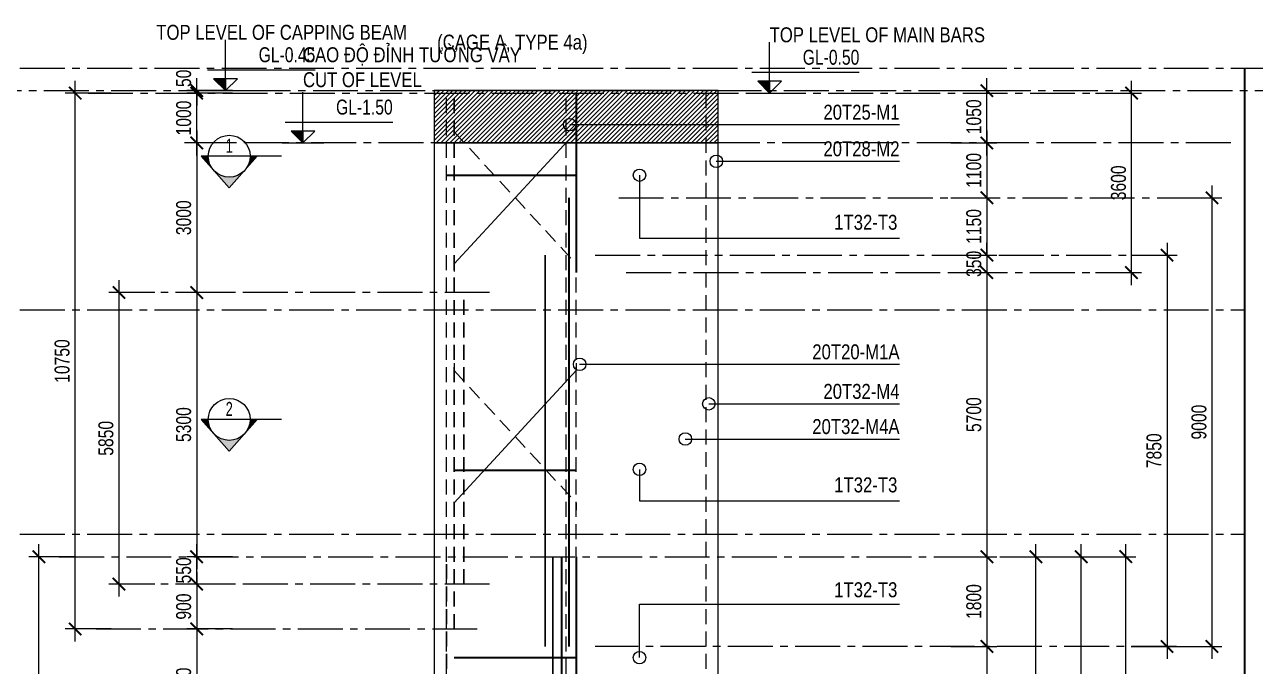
# Model space of a CAD drawing. Header units: millimetres. Extents: x 2746337 to 7547699, y -363432 to 15720.
# Drawn here: x 3775289 to 3799985, y -11910 to 964 of the extents above; entities that cross this region are included whole.
import ezdxf
from ezdxf.enums import TextEntityAlignment as Align

# ---------------------------------------------------------------- set-up
doc = ezdxf.new("R2010")
doc.units = ezdxf.units.MM
doc.header["$LTSCALE"] = 1200
doc.header["$PDMODE"] = 3
for name, pattern in [('CENTER2', [1.125, 0.75, -0.125, 0.125, -0.125]), ('CONTINOUS', [0]), ('HIDDEN', [0.375, 0.25, -0.125])]:
    doc.linetypes.add(name, pattern=pattern)
for name, color, linetype, lineweight in [('1', 9, 'Continuous', 13), ('BOUND', 3, 'Continuous', 20), ('C1CO', 4, 'Continuous', 35), ('ENOTE', 2, 'Continuous', 15), ('Grid line', 160, 'CENTER2', 5), ('HIDE', 8, 'HIDDEN', 13), ('K-THUOC', 1, 'Continuous', 18), ('LEADER', 8, 'Continuous', 9), ('T1CO', 4, 'Continuous', 20), ('T1HI', 4, 'HIDDEN', 13), ('TCCO', 4, 'Continuous', 35), ('TCHI', 4, 'HIDDEN', 30), ('TEXTMA', 2, 'Continuous', 13), ('TEXTVN', 2, 'Continuous', 20)]:
    doc.layers.add(name, color=color, linetype=linetype, lineweight=lineweight)
for name, color, linetype in [('CDC.02.DIM', 1, 'Continuous'), ('CDC.06.TEXT', 2, 'Continuous'), ('CDC.10.HATCH', 251, 'Continuous')]:
    doc.layers.add(name, color=color, linetype=linetype)
doc.styles.add('DB_Arial', font='arial.ttf', dxfattribs={"width": 0.8})
doc.styles.add('SMTEXT', font='arial.ttf', dxfattribs={"width": 0.75})
doc.styles.add('TEXTVN', font='VHELVCN.TTF', dxfattribs={"width": 0.8})
doc.dimstyles.new('BSV1-100', dxfattribs={"dimtxt": 300, "dimasz": 250, "dimexe": 200, "dimexo": 0, "dimgap": 108, "dimtad": 1, "dimdec": 0, "dimdsep": 46, "dimtxsty": 'SMTEXT', "dimblk": 'ARCHTICK', "dimcen": 100, "dimdle": 250, "dimclrd": 256, "dimclre": 256, "dimclrt": 1, "dimadec": 0, "dimazin": 0, "dimtfac": 1, "dimtdec": 0, "dimtix": 1, "dimtmove": 2, "dimatfit": 3, "dimfxl": 720, "dimfxlon": 1, "dimtolj": 1, "dimtzin": 0, "dimarcsym": 0})
doc.dimstyles.new('BSV25', dxfattribs={"dimtxt": 300, "dimasz": 250, "dimexe": 200, "dimexo": 0, "dimgap": 108, "dimtad": 1, "dimdec": 0, "dimlfac": 0.25, "dimdsep": 46, "dimtxsty": 'SMTEXT', "dimblk": 'ARCHTICK', "dimcen": 100, "dimdle": 250, "dimclrd": 256, "dimclre": 256, "dimclrt": 2, "dimadec": 0, "dimazin": 0, "dimtfac": 1, "dimtdec": 0, "dimtix": 1, "dimtmove": 2, "dimatfit": 3, "dimfxl": 800, "dimfxlon": 1, "dimtolj": 1, "dimtzin": 0, "dimarcsym": 0})

# ---------------------------------------------------------------- blocks, each defined once
blk = doc.blocks.new('_ArchTick')
at = {"color": 0, "linetype": 'ByBlock', "const_width": 0.15}
blk.add_lwpolyline([(-0.5, -0.5), (0.5, 0.5)], dxfattribs=at)
blk = doc.blocks.new('*D2660')
at = {"layer": 'Defpoints', "color": 0, "transparency": 16777216}
for p in [(3769489, 90), (3768926, -4760), (3804039, -4760)]:
    blk.add_point(p, dxfattribs=at)
at = {"layer": 'K-THUOC', "lineweight": -2, "transparency": 16777216}
for p, q in [((3768926, 340), (3768926, -5010)), ((3769489, 90), (3768726, 90)), ((3769646, -4760), (3768726, -4760))]:
    blk.add_line(p, q, dxfattribs=at)
at = {"layer": 'K-THUOC', "lineweight": -2, "transparency": 16777216, "xscale": 250, "yscale": 250, "zscale": 250}
for p, rotation in [((3768926, 90), 90), ((3768926, -4760), 270)]:
    blk.add_blockref('_ArchTick', p, dxfattribs=dict(at, rotation=rotation))
at = {"layer": 'K-THUOC', "color": 1, "transparency": 16777216, "insert": (3768665, -2335), "char_height": 300, "attachment_point": 5, "rotation": 90, "style": 'SMTEXT'}
blk.add_mtext('\\A1;4850', dxfattribs=at)
blk = doc.blocks.new('*D2661')
at = {"layer": 'Defpoints', "color": 0, "transparency": 16777216}
for p in [(3804039, -4760), (3768926, -9260), (3804039, -9260)]:
    blk.add_point(p, dxfattribs=at)
at = {"layer": 'K-THUOC', "lineweight": -2, "transparency": 16777216}
for p, q in [((3768926, -4510), (3768926, -9510)), ((3769646, -4760), (3768726, -4760)), ((3769646, -9260), (3768726, -9260))]:
    blk.add_line(p, q, dxfattribs=at)
at = {"layer": 'K-THUOC', "lineweight": -2, "transparency": 16777216, "xscale": 250, "yscale": 250, "zscale": 250}
for p, rotation in [((3768926, -4760), 90), ((3768926, -9260), 270)]:
    blk.add_blockref('_ArchTick', p, dxfattribs=dict(at, rotation=rotation))
at = {"layer": 'K-THUOC', "color": 1, "transparency": 16777216, "insert": (3768665, -7010), "char_height": 300, "attachment_point": 5, "rotation": 90, "style": 'SMTEXT'}
blk.add_mtext('\\A1;4500', dxfattribs=at)
blk = doc.blocks.new('*D2662')
at = {"layer": 'Defpoints', "color": 0, "transparency": 16777216}
for p in [(3804039, -9260), (3768926, -13060), (3804039, -13060)]:
    blk.add_point(p, dxfattribs=at)
at = {"layer": 'K-THUOC', "lineweight": -2, "transparency": 16777216}
for p, q in [((3768926, -9010), (3768926, -13310)), ((3769646, -9260), (3768726, -9260)), ((3769646, -13060), (3768726, -13060))]:
    blk.add_line(p, q, dxfattribs=at)
at = {"layer": 'K-THUOC', "lineweight": -2, "transparency": 16777216, "xscale": 250, "yscale": 250, "zscale": 250}
for p, rotation in [((3768926, -9260), 90), ((3768926, -13060), 270)]:
    blk.add_blockref('_ArchTick', p, dxfattribs=dict(at, rotation=rotation))
at = {"layer": 'K-THUOC', "color": 1, "transparency": 16777216, "insert": (3768665, -11160), "char_height": 300, "attachment_point": 5, "rotation": 90, "style": 'SMTEXT'}
blk.add_mtext('\\A1;3800', dxfattribs=at)
blk = doc.blocks.new('SIGSEC')
at = {"layer": '1', "lineweight": 9}
h = blk.add_hatch(color=256, dxfattribs=at)
h.dxf.hatch_style = 1
h.paths.add_polyline_path([(-420, 0), (-560, 0), (-315, -278, -0.182676)])
h = blk.add_hatch(color=256, dxfattribs=at)
h.dxf.hatch_style = 1
h.paths.add_polyline_path([(560, 0), (420, 0, -0.182676), (315, -278)])
h = blk.add_hatch(color=256, dxfattribs=at)
h.dxf.hatch_style = 1
h.paths.add_polyline_path([(315, -278, -0.451416), (-315, -278), (0, -635)])
at = {"layer": '1', "lineweight": 9, "elevation": 0}
blk.add_lwpolyline([(1050, 0), (-560, 0), (0, -635), (560, 0)], dxfattribs=at)
at = {"layer": '1', "lineweight": 9}
blk.add_circle((0, 0), 420, dxfattribs=at)
at = {"layer": 'BOUND', "lineweight": 9, "style": 'TEXTVN', "width": 0.8}
blk.add_attdef('SEC', text='', height=280, dxfattribs=at).set_placement((0, 210, 0), align=Align.MIDDLE_CENTER)
blk = doc.blocks.new('*D2709')
at = {"layer": 'Defpoints', "color": 0, "transparency": 16777216}
for p in [(3787822, -2510), (3787822, -3660), (3794597, -3660)]:
    blk.add_point(p, dxfattribs=at)
at = {"layer": 'K-THUOC', "lineweight": -2, "transparency": 16777216}
for p, q in [((3794597, -2260), (3794597, -3910)), ((3793877, -2510), (3794797, -2510)), ((3793877, -3660), (3794797, -3660))]:
    blk.add_line(p, q, dxfattribs=at)
at = {"layer": 'K-THUOC', "lineweight": -2, "transparency": 16777216, "xscale": 250, "yscale": 250, "zscale": 250}
for p, rotation in [((3794597, -2510), 90), ((3794597, -3660), 270)]:
    blk.add_blockref('_ArchTick', p, dxfattribs=dict(at, rotation=rotation))
at = {"layer": 'K-THUOC', "color": 1, "transparency": 16777216, "insert": (3794336, -3085), "char_height": 300, "attachment_point": 5, "rotation": 90, "style": 'SMTEXT'}
blk.add_mtext('\\A1;1150', dxfattribs=at)
blk = doc.blocks.new('*D2710')
at = {"layer": 'Defpoints', "color": 0, "transparency": 16777216}
for p in [(3787822, -3660), (3787822, -4010), (3794597, -4010)]:
    blk.add_point(p, dxfattribs=at)
at = {"layer": 'K-THUOC', "lineweight": -2, "transparency": 16777216}
for p, q in [((3794597, -3660), (3794597, -3410)), ((3793877, -3660), (3794797, -3660)), ((3794597, -3660), (3794597, -4010)), ((3793877, -4010), (3794797, -4010)), ((3794597, -4010), (3794597, -4260))]:
    blk.add_line(p, q, dxfattribs=at)
at = {"layer": 'K-THUOC', "lineweight": -2, "transparency": 16777216, "xscale": 250, "yscale": 250, "zscale": 250}
for p, rotation in [((3794597, -3660), 270), ((3794597, -4010), 90)]:
    blk.add_blockref('_ArchTick', p, dxfattribs=dict(at, rotation=rotation))
at = {"layer": 'K-THUOC', "color": 1, "transparency": 16777216, "insert": (3794336, -3835), "char_height": 300, "attachment_point": 5, "rotation": 90, "style": 'SMTEXT'}
blk.add_mtext('\\A1;350', dxfattribs=at)
blk = doc.blocks.new('*D2711')
at = {"layer": 'Defpoints', "color": 0, "transparency": 16777216}
for p in [(3787822, -4010), (3787822, -9710), (3794597, -9710)]:
    blk.add_point(p, dxfattribs=at)
at = {"layer": 'K-THUOC', "lineweight": -2, "transparency": 16777216}
for p, q in [((3794597, -3760), (3794597, -9960)), ((3793877, -4010), (3794797, -4010)), ((3793877, -9710), (3794797, -9710))]:
    blk.add_line(p, q, dxfattribs=at)
at = {"layer": 'K-THUOC', "lineweight": -2, "transparency": 16777216, "xscale": 250, "yscale": 250, "zscale": 250}
for p, rotation in [((3794597, -4010), 90), ((3794597, -9710), 270)]:
    blk.add_blockref('_ArchTick', p, dxfattribs=dict(at, rotation=rotation))
at = {"layer": 'K-THUOC', "color": 1, "transparency": 16777216, "insert": (3794336, -6860), "char_height": 300, "attachment_point": 5, "rotation": 90, "style": 'SMTEXT'}
blk.add_mtext('\\A1;5700', dxfattribs=at)
blk = doc.blocks.new('*D2712')
at = {"layer": 'Defpoints', "color": 0, "transparency": 16777216}
for p in [(3787822, -9710), (3787822, -11510), (3794597, -11510)]:
    blk.add_point(p, dxfattribs=at)
at = {"layer": 'K-THUOC', "lineweight": -2, "transparency": 16777216}
for p, q in [((3794597, -9460), (3794597, -11760)), ((3793877, -9710), (3794797, -9710)), ((3793877, -11510), (3794797, -11510))]:
    blk.add_line(p, q, dxfattribs=at)
at = {"layer": 'K-THUOC', "lineweight": -2, "transparency": 16777216, "xscale": 250, "yscale": 250, "zscale": 250}
for p, rotation in [((3794597, -9710), 90), ((3794597, -11510), 270)]:
    blk.add_blockref('_ArchTick', p, dxfattribs=dict(at, rotation=rotation))
at = {"layer": 'K-THUOC', "color": 1, "transparency": 16777216, "insert": (3794336, -10610), "char_height": 300, "attachment_point": 5, "rotation": 90, "style": 'SMTEXT'}
blk.add_mtext('\\A1;1800', dxfattribs=at)
blk = doc.blocks.new('*D2713')
at = {"layer": 'Defpoints', "color": 0, "transparency": 16777216}
for p in [(3787822, -11510), (3787822, -18710), (3794597, -18710)]:
    blk.add_point(p, dxfattribs=at)
at = {"layer": 'K-THUOC', "lineweight": -2, "transparency": 16777216}
for p, q in [((3794597, -11260), (3794597, -18960)), ((3793877, -11510), (3794797, -11510)), ((3793877, -18710), (3794797, -18710))]:
    blk.add_line(p, q, dxfattribs=at)
at = {"layer": 'K-THUOC', "lineweight": -2, "transparency": 16777216, "xscale": 250, "yscale": 250, "zscale": 250}
for p, rotation in [((3794597, -11510), 90), ((3794597, -18710), 270)]:
    blk.add_blockref('_ArchTick', p, dxfattribs=dict(at, rotation=rotation))
at = {"layer": 'K-THUOC', "color": 1, "transparency": 16777216, "insert": (3794336, -15110), "char_height": 300, "attachment_point": 5, "rotation": 90, "style": 'SMTEXT'}
blk.add_mtext('\\A1;7200', dxfattribs=at)
blk = doc.blocks.new('*D2718')
at = {"layer": 'Defpoints', "color": 0, "transparency": 16777216}
for p in [(3786771, -9710), (3797384, -9710), (3786771, -21410)]:
    blk.add_point(p, dxfattribs=at)
at = {"layer": 'K-THUOC', "lineweight": -2, "transparency": 16777216}
for p, q in [((3797384, -21660), (3797384, -9460)), ((3796664, -9710), (3797584, -9710)), ((3796664, -21410), (3797584, -21410))]:
    blk.add_line(p, q, dxfattribs=at)
at = {"layer": 'K-THUOC', "lineweight": -2, "transparency": 16777216, "xscale": 250, "yscale": 250, "zscale": 250}
for p, rotation in [((3797384, -9710), 90), ((3797384, -21410), 270)]:
    blk.add_blockref('_ArchTick', p, dxfattribs=dict(at, rotation=rotation))
at = {"layer": 'K-THUOC', "color": 1, "transparency": 16777216, "insert": (3797122, -15560), "char_height": 300, "attachment_point": 5, "rotation": 90, "style": 'SMTEXT'}
blk.add_mtext('\\A1;11700', dxfattribs=at)
blk = doc.blocks.new('*D2719')
at = {"layer": 'Defpoints', "color": 0, "transparency": 16777216}
for p in [(3788035, -2510), (3799115, -2510), (3788035, -11510)]:
    blk.add_point(p, dxfattribs=at)
at = {"layer": 'K-THUOC', "lineweight": -2, "transparency": 16777216}
for p, q in [((3799115, -11760), (3799115, -2260)), ((3798395, -2510), (3799315, -2510)), ((3798395, -11510), (3799315, -11510))]:
    blk.add_line(p, q, dxfattribs=at)
at = {"layer": 'K-THUOC', "lineweight": -2, "transparency": 16777216, "xscale": 250, "yscale": 250, "zscale": 250}
for p, rotation in [((3799115, -2510), 90), ((3799115, -11510), 270)]:
    blk.add_blockref('_ArchTick', p, dxfattribs=dict(at, rotation=rotation))
at = {"layer": 'K-THUOC', "color": 1, "transparency": 16777216, "insert": (3798854, -7010), "char_height": 300, "attachment_point": 5, "rotation": 90, "style": 'SMTEXT'}
blk.add_mtext('\\A1;9000', dxfattribs=at)
blk = doc.blocks.new('*D2720')
at = {"layer": 'Defpoints', "color": 0, "transparency": 16777216}
for p in [(3786357, -410), (3797500, -410), (3787472, -4010)]:
    blk.add_point(p, dxfattribs=at)
at = {"layer": 'K-THUOC', "lineweight": -2, "transparency": 16777216}
for p, q in [((3797500, -4260), (3797500, -160)), ((3796780, -410), (3797700, -410)), ((3796780, -4010), (3797700, -4010))]:
    blk.add_line(p, q, dxfattribs=at)
at = {"layer": 'K-THUOC', "lineweight": -2, "transparency": 16777216, "xscale": 250, "yscale": 250, "zscale": 250}
for p, rotation in [((3797500, -410), 90), ((3797500, -4010), 270)]:
    blk.add_blockref('_ArchTick', p, dxfattribs=dict(at, rotation=rotation))
at = {"layer": 'K-THUOC', "color": 1, "transparency": 16777216, "insert": (3797239, -2210), "char_height": 300, "attachment_point": 5, "rotation": 90, "style": 'SMTEXT'}
blk.add_mtext('\\A1;3600', dxfattribs=at)
blk = doc.blocks.new('*D2721')
at = {"layer": 'Defpoints', "color": 0, "transparency": 16777216}
for p in [(3786890, -9710), (3796491, -9710), (3786890, -20010)]:
    blk.add_point(p, dxfattribs=at)
at = {"layer": 'K-THUOC', "lineweight": -2, "transparency": 16777216}
for p, q in [((3796491, -20260), (3796491, -9460)), ((3795771, -9710), (3796691, -9710)), ((3795771, -20010), (3796691, -20010))]:
    blk.add_line(p, q, dxfattribs=at)
at = {"layer": 'K-THUOC', "lineweight": -2, "transparency": 16777216, "xscale": 250, "yscale": 250, "zscale": 250}
for p, rotation in [((3796491, -9710), 90), ((3796491, -20010), 270)]:
    blk.add_blockref('_ArchTick', p, dxfattribs=dict(at, rotation=rotation))
at = {"layer": 'K-THUOC', "color": 1, "transparency": 16777216, "insert": (3796230, -14860), "char_height": 300, "attachment_point": 5, "rotation": 90, "style": 'SMTEXT'}
blk.add_mtext('\\A1;10300', dxfattribs=at)
blk = doc.blocks.new('*D2722')
at = {"layer": 'Defpoints', "color": 0, "transparency": 16777216}
for p in [(3787065, -9710), (3795580, -9710), (3787065, -18710)]:
    blk.add_point(p, dxfattribs=at)
at = {"layer": 'K-THUOC', "lineweight": -2, "transparency": 16777216}
for p, q in [((3795580, -18960), (3795580, -9460)), ((3794860, -9710), (3795780, -9710)), ((3794860, -18710), (3795780, -18710))]:
    blk.add_line(p, q, dxfattribs=at)
at = {"layer": 'K-THUOC', "lineweight": -2, "transparency": 16777216, "xscale": 250, "yscale": 250, "zscale": 250}
for p, rotation in [((3795580, -9710), 90), ((3795580, -18710), 270)]:
    blk.add_blockref('_ArchTick', p, dxfattribs=dict(at, rotation=rotation))
at = {"layer": 'K-THUOC', "color": 1, "transparency": 16777216, "insert": (3795319, -14210), "char_height": 300, "attachment_point": 5, "rotation": 90, "style": 'SMTEXT'}
blk.add_mtext('\\A1;9000', dxfattribs=at)
blk = doc.blocks.new('*D2723')
at = {"layer": 'Defpoints', "color": 0, "transparency": 16777216}
for p in [(3778742, -410), (3783507, -410), (3783507, -1410)]:
    blk.add_point(p, dxfattribs=at)
at = {"layer": 'K-THUOC', "lineweight": -2, "transparency": 16777216}
for p, q in [((3778742, -1660), (3778742, -160)), ((3779462, -410), (3778542, -410)), ((3779462, -1410), (3778542, -1410))]:
    blk.add_line(p, q, dxfattribs=at)
at = {"layer": 'K-THUOC', "lineweight": -2, "transparency": 16777216, "xscale": 250, "yscale": 250, "zscale": 250}
for p, rotation in [((3778742, -410), 90), ((3778742, -1410), 270)]:
    blk.add_blockref('_ArchTick', p, dxfattribs=dict(at, rotation=rotation))
at = {"layer": 'K-THUOC', "color": 1, "transparency": 16777216, "insert": (3778481, -910), "char_height": 300, "attachment_point": 5, "rotation": 90, "style": 'SMTEXT'}
blk.add_mtext('\\A1;1000', dxfattribs=at)
blk = doc.blocks.new('*D2724')
at = {"layer": 'Defpoints', "color": 0, "transparency": 16777216}
for p in [(3783798, -4410), (3778742, -9710), (3783798, -9710)]:
    blk.add_point(p, dxfattribs=at)
at = {"layer": 'K-THUOC', "lineweight": -2, "transparency": 16777216}
for p, q in [((3778742, -4160), (3778742, -9960)), ((3779462, -4410), (3778542, -4410)), ((3779462, -9710), (3778542, -9710))]:
    blk.add_line(p, q, dxfattribs=at)
at = {"layer": 'K-THUOC', "lineweight": -2, "transparency": 16777216, "xscale": 250, "yscale": 250, "zscale": 250}
for p, rotation in [((3778742, -4410), 90), ((3778742, -9710), 270)]:
    blk.add_blockref('_ArchTick', p, dxfattribs=dict(at, rotation=rotation))
at = {"layer": 'K-THUOC', "color": 1, "transparency": 16777216, "insert": (3778481, -7060), "char_height": 300, "attachment_point": 5, "rotation": 90, "style": 'SMTEXT'}
blk.add_mtext('\\A1;5300', dxfattribs=at)
blk = doc.blocks.new('*D2725')
at = {"layer": 'Defpoints', "color": 0, "transparency": 16777216}
for p in [(3783798, -11160), (3778742, -13410), (3783822, -13410)]:
    blk.add_point(p, dxfattribs=at)
at = {"layer": 'K-THUOC', "lineweight": -2, "transparency": 16777216}
for p, q in [((3778742, -10910), (3778742, -13660)), ((3779462, -11160), (3778542, -11160)), ((3779462, -13410), (3778542, -13410))]:
    blk.add_line(p, q, dxfattribs=at)
at = {"layer": 'K-THUOC', "lineweight": -2, "transparency": 16777216, "xscale": 250, "yscale": 250, "zscale": 250}
for p, rotation in [((3778742, -11160), 90), ((3778742, -13410), 270)]:
    blk.add_blockref('_ArchTick', p, dxfattribs=dict(at, rotation=rotation))
at = {"layer": 'K-THUOC', "color": 1, "transparency": 16777216, "insert": (3778481, -12285), "char_height": 300, "attachment_point": 5, "rotation": 90, "style": 'SMTEXT'}
blk.add_mtext('\\A1;2250', dxfattribs=at)
blk = doc.blocks.new('*D2727')
at = {"layer": 'Defpoints', "color": 0, "transparency": 16777216}
for p in [(3775577, -9710), (3783998, -9710), (3783998, -21410)]:
    blk.add_point(p, dxfattribs=at)
at = {"layer": 'K-THUOC', "lineweight": -2, "transparency": 16777216}
for p, q in [((3775577, -21660), (3775577, -9460)), ((3776297, -9710), (3775377, -9710)), ((3776297, -21410), (3775377, -21410))]:
    blk.add_line(p, q, dxfattribs=at)
at = {"layer": 'K-THUOC', "lineweight": -2, "transparency": 16777216, "xscale": 250, "yscale": 250, "zscale": 250}
for p, rotation in [((3775577, -9710), 90), ((3775577, -21410), 270)]:
    blk.add_blockref('_ArchTick', p, dxfattribs=dict(at, rotation=rotation))
at = {"layer": 'K-THUOC', "color": 1, "transparency": 16777216, "insert": (3775316, -15560), "char_height": 300, "attachment_point": 5, "rotation": 90, "style": 'SMTEXT'}
blk.add_mtext('\\A1;11700', dxfattribs=at)
blk = doc.blocks.new('*D2728')
at = {"layer": 'Defpoints', "color": 0, "transparency": 16777216}
for p in [(3776303, -410), (3783907, -410), (3781521, -11160)]:
    blk.add_point(p, dxfattribs=at)
at = {"layer": 'K-THUOC', "lineweight": -2, "transparency": 16777216}
for p, q in [((3776303, -11410), (3776303, -160)), ((3777023, -410), (3776103, -410)), ((3777023, -11160), (3776103, -11160))]:
    blk.add_line(p, q, dxfattribs=at)
at = {"layer": 'K-THUOC', "lineweight": -2, "transparency": 16777216, "xscale": 250, "yscale": 250, "zscale": 250}
for p, rotation in [((3776303, -410), 90), ((3776303, -11160), 270)]:
    blk.add_blockref('_ArchTick', p, dxfattribs=dict(at, rotation=rotation))
at = {"layer": 'K-THUOC', "color": 1, "transparency": 16777216, "insert": (3776042, -5785), "char_height": 300, "attachment_point": 5, "rotation": 90, "style": 'SMTEXT'}
blk.add_mtext('\\A1;10750', dxfattribs=at)
blk = doc.blocks.new('*D2729')
at = {"layer": 'Defpoints', "color": 0, "transparency": 16777216}
for p in [(3781764, -4410), (3777182, -10260), (3781764, -10260)]:
    blk.add_point(p, dxfattribs=at)
at = {"layer": 'K-THUOC', "lineweight": -2, "transparency": 16777216}
for p, q in [((3777182, -4160), (3777182, -10510)), ((3777902, -4410), (3776982, -4410)), ((3777902, -10260), (3776982, -10260))]:
    blk.add_line(p, q, dxfattribs=at)
at = {"layer": 'K-THUOC', "lineweight": -2, "transparency": 16777216, "xscale": 250, "yscale": 250, "zscale": 250}
for p, rotation in [((3777182, -4410), 90), ((3777182, -10260), 270)]:
    blk.add_blockref('_ArchTick', p, dxfattribs=dict(at, rotation=rotation))
at = {"layer": 'K-THUOC', "color": 1, "transparency": 16777216, "insert": (3776921, -7335), "char_height": 300, "attachment_point": 5, "rotation": 90, "style": 'SMTEXT'}
blk.add_mtext('\\A1;5850', dxfattribs=at)
blk = doc.blocks.new('*D2730')
at = {"layer": 'Defpoints', "color": 0, "transparency": 16777216}
for p in [(3781372, -10260), (3778742, -11160), (3783798, -11160)]:
    blk.add_point(p, dxfattribs=at)
at = {"layer": 'K-THUOC', "lineweight": -2, "transparency": 16777216}
for p, q in [((3778742, -10010), (3778742, -11410)), ((3779462, -10260), (3778542, -10260)), ((3779462, -11160), (3778542, -11160))]:
    blk.add_line(p, q, dxfattribs=at)
at = {"layer": 'K-THUOC', "lineweight": -2, "transparency": 16777216, "xscale": 250, "yscale": 250, "zscale": 250}
for p, rotation in [((3778742, -10260), 90), ((3778742, -11160), 270)]:
    blk.add_blockref('_ArchTick', p, dxfattribs=dict(at, rotation=rotation))
at = {"layer": 'K-THUOC', "color": 1, "transparency": 16777216, "insert": (3778481, -10710), "char_height": 300, "attachment_point": 5, "rotation": 90, "style": 'SMTEXT'}
blk.add_mtext('\\A1;900', dxfattribs=at)
blk = doc.blocks.new('*D2731')
at = {"layer": 'Defpoints', "color": 0, "transparency": 16777216}
for p in [(3789207, -1410), (3787822, -2510), (3794597, -2510)]:
    blk.add_point(p, dxfattribs=at)
at = {"layer": 'K-THUOC', "lineweight": -2, "transparency": 16777216}
for p, q in [((3794597, -1160), (3794597, -2760)), ((3793877, -1410), (3794797, -1410)), ((3793877, -2510), (3794797, -2510))]:
    blk.add_line(p, q, dxfattribs=at)
at = {"layer": 'K-THUOC', "lineweight": -2, "transparency": 16777216, "xscale": 250, "yscale": 250, "zscale": 250}
for p, rotation in [((3794597, -1410), 90), ((3794597, -2510), 270)]:
    blk.add_blockref('_ArchTick', p, dxfattribs=dict(at, rotation=rotation))
at = {"layer": 'K-THUOC', "color": 1, "transparency": 16777216, "insert": (3794336, -1960), "char_height": 300, "attachment_point": 5, "rotation": 90, "style": 'SMTEXT'}
blk.add_mtext('\\A1;1100', dxfattribs=at)
blk = doc.blocks.new('*D2732')
at = {"layer": 'Defpoints', "color": 0, "transparency": 16777216}
for p in [(3783507, -1410), (3778742, -4410), (3783798, -4410)]:
    blk.add_point(p, dxfattribs=at)
at = {"layer": 'K-THUOC', "lineweight": -2, "transparency": 16777216}
for p, q in [((3778742, -1160), (3778742, -4660)), ((3779462, -1410), (3778542, -1410)), ((3779462, -4410), (3778542, -4410))]:
    blk.add_line(p, q, dxfattribs=at)
at = {"layer": 'K-THUOC', "lineweight": -2, "transparency": 16777216, "xscale": 250, "yscale": 250, "zscale": 250}
for p, rotation in [((3778742, -1410), 90), ((3778742, -4410), 270)]:
    blk.add_blockref('_ArchTick', p, dxfattribs=dict(at, rotation=rotation))
at = {"layer": 'K-THUOC', "color": 1, "transparency": 16777216, "insert": (3778481, -2910), "char_height": 300, "attachment_point": 5, "rotation": 90, "style": 'SMTEXT'}
blk.add_mtext('\\A1;3000', dxfattribs=at)
blk = doc.blocks.new('*D2733')
at = {"layer": 'Defpoints', "color": 0, "transparency": 16777216}
for p in [(3778742, -9710), (3783798, -9710), (3781372, -10260)]:
    blk.add_point(p, dxfattribs=at)
at = {"layer": 'K-THUOC', "lineweight": -2, "transparency": 16777216}
for p, q in [((3778742, -9710), (3778742, -9460)), ((3779462, -9710), (3778542, -9710)), ((3778742, -10260), (3778742, -9710)), ((3779462, -10260), (3778542, -10260)), ((3778742, -10260), (3778742, -10510))]:
    blk.add_line(p, q, dxfattribs=at)
at = {"layer": 'K-THUOC', "lineweight": -2, "transparency": 16777216, "xscale": 250, "yscale": 250, "zscale": 250}
for p, rotation in [((3778742, -9710), 270), ((3778742, -10260), 90)]:
    blk.add_blockref('_ArchTick', p, dxfattribs=dict(at, rotation=rotation))
at = {"layer": 'K-THUOC', "color": 1, "transparency": 16777216, "insert": (3778481, -9985), "char_height": 300, "attachment_point": 5, "rotation": 90, "style": 'SMTEXT'}
blk.add_mtext('\\A1;550', dxfattribs=at)
blk = doc.blocks.new('*D2734')
at = {"layer": 'Defpoints', "color": 0, "transparency": 16777216}
for p in [(3787735, -3660), (3787735, -11510), (3798213, -11510)]:
    blk.add_point(p, dxfattribs=at)
at = {"layer": 'K-THUOC', "lineweight": -2, "transparency": 16777216}
for p, q in [((3798213, -3410), (3798213, -11760)), ((3797493, -3660), (3798413, -3660)), ((3797493, -11510), (3798413, -11510))]:
    blk.add_line(p, q, dxfattribs=at)
at = {"layer": 'K-THUOC', "lineweight": -2, "transparency": 16777216, "xscale": 250, "yscale": 250, "zscale": 250}
for p, rotation in [((3798213, -3660), 90), ((3798213, -11510), 270)]:
    blk.add_blockref('_ArchTick', p, dxfattribs=dict(at, rotation=rotation))
at = {"layer": 'K-THUOC', "color": 1, "transparency": 16777216, "insert": (3797952, -7585), "char_height": 300, "attachment_point": 5, "rotation": 90, "style": 'SMTEXT'}
blk.add_mtext('\\A1;7850', dxfattribs=at)
blk = doc.blocks.new('*D2737')
at = {"layer": 'Defpoints', "color": 0, "transparency": 16777216}
for p in [(3778742, -360), (3783822, -360), (3783822, -410)]:
    blk.add_point(p, dxfattribs=at)
at = {"layer": 'K-THUOC', "lineweight": -2, "transparency": 16777216}
for p, q in [((3778742, -360), (3778742, -110)), ((3779462, -360), (3778542, -360)), ((3779462, -410), (3778542, -410)), ((3778742, -410), (3778742, -360)), ((3778742, -410), (3778742, -660))]:
    blk.add_line(p, q, dxfattribs=at)
at = {"layer": 'K-THUOC', "lineweight": -2, "transparency": 16777216, "xscale": 250, "yscale": 250, "zscale": 250}
for p, rotation in [((3778742, -360), 270), ((3778742, -410), 90)]:
    blk.add_blockref('_ArchTick', p, dxfattribs=dict(at, rotation=rotation))
at = {"layer": 'K-THUOC', "color": 1, "transparency": 16777216, "insert": (3778481, -113), "char_height": 300, "attachment_point": 5, "rotation": 90, "style": 'SMTEXT'}
blk.add_mtext('\\A1;50', dxfattribs=at)
blk = doc.blocks.new('tag_cd')
at = {"layer": 'CDC.10.HATCH'}
blk.add_hatch(color=256, dxfattribs=at).paths.add_polyline_path([(180, 240), (420, 0), (420, 240)])
at = {"layer": 'CDC.02.DIM'}
for points in [[(420, 240), (420, 0), (660, 240), (180, 240), (420, 0), (420, 1020)], [(60, 420), (2220, 420)], [(0, 0), (840, 0)]]:
    blk.add_lwpolyline(points, dxfattribs=at)
at = {"layer": 'CDC.06.TEXT', "ltscale": 0.5, "style": 'SMTEXT', "width": 0.75}
blk.add_attdef('CD', text='', height=300, dxfattribs=at).set_placement((2220, 570), align=Align.RIGHT)
blk = doc.blocks.new('*D2747')
at = {"layer": 'Defpoints', "color": 0, "transparency": 16777216}
for p in [(3789207, -360), (3794597, -360), (3789207, -1410)]:
    blk.add_point(p, dxfattribs=at)
at = {"layer": 'K-THUOC', "lineweight": -2, "transparency": 16777216}
for p, q in [((3794597, -1660), (3794597, -110)), ((3793877, -360), (3794797, -360)), ((3793877, -1410), (3794797, -1410))]:
    blk.add_line(p, q, dxfattribs=at)
at = {"layer": 'K-THUOC', "lineweight": -2, "transparency": 16777216, "xscale": 250, "yscale": 250, "zscale": 250}
for p, rotation in [((3794597, -360), 90), ((3794597, -1410), 270)]:
    blk.add_blockref('_ArchTick', p, dxfattribs=dict(at, rotation=rotation))
at = {"layer": 'K-THUOC', "color": 1, "transparency": 16777216, "insert": (3794336, -885), "char_height": 300, "attachment_point": 5, "rotation": 90, "style": 'SMTEXT'}
blk.add_mtext('\\A1;1050', dxfattribs=at)

msp = doc.modelspace()

# ---------------------------------------------------------------- hatches: boundary and pattern name
at = {"layer": 'CDC.10.HATCH'}
h = msp.add_hatch(dxfattribs=at)
h.set_pattern_fill('ANSI31', color=256, scale=20)
h.set_pattern_definition([(45, (1013792.92, 76471.77), (-44.9012806, 44.9012806), [])])
h.paths.add_polyline_path([(3783507.3, -1410), (3789207.3, -1410), (3789207.3, -360), (3783507.3, -360)])

# ---------------------------------------------------------------- linework, layer by layer
at = {"layer": 'BOUND'}
for points in [[(3783507.3, -1410), (3789207.3, -1410), (3789207.3, -360), (3783507.3, -360)], [(3783507.3, -44910), (3789207.3, -44910), (3789207.3, -1410), (3783507.3, -1410)]]:
    msp.add_lwpolyline(points, close=True, dxfattribs=at)
at = {"layer": 'C1CO'}
for p, q in [((3799769.3, 90), (3799769.3, -44910)), ((3786357.3, -410), (3786357.3, -4010)), ((3783757.3, -2057), (3786357.3, -2057)), ((3786207.3, -2510.3), (3786207.3, -11510.3)), ((3783907.3, -7974.3), (3786357.3, -7974.3)), ((3786357.3, -9710.3), (3786357.3, -21410.3)), ((3783907.3, -11734.8), (3786357.3, -11734.8))]:
    msp.add_line(p, q, dxfattribs=at)
at = {"layer": 'Grid line', "color": 2}
for p, q in [((3765745.1, 90), (3833055.6, 90)), ((3765745.1, -4760), (3799769.3, -4760)), ((3765745.1, -9260), (3799769.3, -9260))]:
    msp.add_line(p, q, dxfattribs=at)
at = {"layer": 'Grid line'}
for p, q in [((3799490, -1410), (3778497.2, -1410)), ((3787212, -2510.3), (3798401.7, -2510.3)), ((3786740.5, -3660.3), (3797732.4, -3660.3)), ((3787362, -4010.3), (3797699.9, -4010.3)), ((3784619.7, -4410), (3777995.5, -4410)), ((3775982.6, -9710.3), (3797583.6, -9710.7)), ((3784619.7, -10260), (3777562.7, -10260)), ((3784371.7, -11160.3), (3776626.5, -11160.3)), ((3798401.7, -11510.3), (3786740.5, -11510.3))]:
    msp.add_line(p, q, dxfattribs=at)
for points in [[(3768926.3, -360), (3806839, -360)], [(3776563.4, -410), (3796900, -410)]]:
    msp.add_lwpolyline(points, dxfattribs=at)
at = {"layer": 'HIDE'}
for p, q in [((3783757.3, -44910), (3783757.3, -410)), ((3786157.3, -44910), (3786157.3, -410)), ((3786357.3, -44910), (3786357.3, -410)), ((3788957.3, -410), (3788957.3, -44910))]:
    msp.add_line(p, q, dxfattribs=at)
at = {"layer": 'T1CO'}
for points in [[(3786357.3, -1035.3), (3786357.3, -1185.3), (3783907.3, -3835.3), (3783907.3, -3985.3)], [(3786357.3, -5826.1), (3786357.3, -5976.1), (3783907.3, -8626.1), (3783907.3, -8776.1)]]:
    msp.add_lwpolyline(points, dxfattribs=at)
at = {"layer": 'T1HI'}
for points in [[(3783907.3, -1035.3), (3783907.3, -1185.3), (3786357.3, -3835.3), (3786357.3, -3985.3)], [(3783907.3, -5826.1), (3783907.3, -5976.1), (3786357.3, -8626.1), (3786357.3, -8776.1)]]:
    msp.add_lwpolyline(points, dxfattribs=at)
at = {"layer": 'TCCO'}
msp.add_line((3786060.5, -9710.3), (3786060.5, -18710), dxfattribs=at)
at = {"layer": 'TCHI', "linetype": 'HIDDEN'}
for p, q in [((3783907.3, -11160.3), (3783907.3, -410)), ((3783757.3, -21410), (3783757.3, -9710))]:
    msp.add_line(p, q, dxfattribs=at)
at = {"layer": 'TCHI', "color": 6, "linetype": 'CONTINOUS'}
for p, q in [((3785735.8, -11510.3), (3785735.8, -3660.3)), ((3785885.8, -20010), (3785885.8, -9710.3))]:
    msp.add_line(p, q, dxfattribs=at)
at = {"layer": 'TCHI', "color": 6, "linetype": 'HIDDEN'}
msp.add_line((3784105.3, -10259.7), (3784105.3, -4410), dxfattribs=at)

# ---------------------------------------------------------------- block references
at = {"layer": '1', "lineweight": 20}
for p, values in [((3779395, -1675.4), {'SEC': '1'}), ((3779395, -6955.4), {'SEC': '2'})]:
    msp.add_blockref('SIGSEC', p, dxfattribs=at).add_auto_attribs(values)
at = {"layer": 'ENOTE'}
for p, values in [((3778901.5, -360), {'CD': 'GL-0.45'}), ((3789818.3, -410), {'CD': 'GL-0.50'}), ((3780454.5, -1410), {'CD': 'GL-1.50'})]:
    msp.add_blockref('tag_cd', p, dxfattribs=at).add_auto_attribs(values)

# ---------------------------------------------------------------- texts
at = {"layer": 'TEXTMA', "style": 'DB_Arial', "width": 0.8}
for s, p in [('20T25-M1', (3792845.4, -942)), ('20T28-M2', (3792845.4, -1677)), ('1T32-T3', (3792801.2, -3150.7)), ('20T20-M1A', (3792845.4, -5749.8)), ('20T32-M4', (3792845.4, -6543)), ('20T32-M4A', (3792845.4, -7249.2)), ('1T32-T3', (3792801.2, -8419)), ('1T32-T3', (3792801.2, -10523.2))]:
    msp.add_text(s, height=300, rotation=360, dxfattribs=at).set_placement(p, align=Align.RIGHT)
at = {"layer": 'TEXTVN', "style": 'DB_Arial', "width": 0.8}
for s, p in [('TOP LEVEL OF CAPPING BEAM', (3777931.1, 660)), ('TOP LEVEL OF MAIN BARS', (3790238.3, 610)), ('CAO ĐỘ ĐỈNH TƯỜNG VÂY', (3780874.5, 210)), ('CUT OF LEVEL', (3780874.5, -290))]:
    msp.add_text(s, height=300, dxfattribs=at).set_placement(p)
msp.add_text('(CAGE A, TYPE 4a)', height=300, rotation=360, dxfattribs=at).set_placement((3783566.7, 462.8))

# ---------------------------------------------------------------- dimensions: what is measured, and where the dimension line sits
at = {"layer": 'K-THUOC'}
for base, p1, p2, picture, middle in [((3768926.3, -4760), (3769488.7, 90), (3804039.5, -4760), '*D2660', (3768665.2, -2335)), ((3776303.4, -410), (3781520.7, -11160.3), (3783907.3, -410), '*D2728', (3776042.2, -5785.2)), ((3778741.8, -410), (3783507.3, -1410), (3783507.3, -410), '*D2723', (3778480.6, -910)), ((3797499.9, -410), (3787472, -4010.3), (3786357.3, -410), '*D2720', (3797238.6, -2210.2)), ((3794597, -360), (3789207.3, -1410), (3789207.3, -360), '*D2747', (3794335.8, -885)), ((3778741.8, -4410), (3783507.3, -1410), (3783797.6, -4410), '*D2732', (3778480.5, -2910)), ((3794597, -2510.3), (3789207.3, -1410), (3787822, -2510.3), '*D2731', (3794335.8, -1960.2)), ((3794597, -3660.3), (3787822, -2510.3), (3787822, -3660.3), '*D2709', (3794335.8, -3085.3)), ((3799115, -2510.3), (3788035.3, -11510.3), (3788035.3, -2510.3), '*D2719', (3798853.8, -7010.3)), ((3798213.2, -11510.3), (3787735.3, -3660.3), (3787735.3, -11510.3), '*D2734', (3797952.1, -7585.3)), ((3794597, -4010.3), (3787822, -3660.3), (3787822, -4010.3), '*D2710', (3794335.7, -3835.3)), ((3794597, -9710.3), (3787822, -4010.3), (3787822, -9710.3), '*D2711', (3794335.8, -6860.3)), ((3777181.8, -10260), (3781763.8, -4410), (3781763.8, -10260), '*D2729', (3776920.6, -7335)), ((3778741.8, -9710.3), (3783797.6, -4410), (3783797.6, -9710.3), '*D2724', (3778480.5, -7060.2)), ((3768926.3, -9260), (3804039.5, -4760), (3804039.5, -9260), '*D2661', (3768665.2, -7010)), ((3768926.3, -13060), (3804039.5, -9260), (3804039.5, -13060), '*D2662', (3768665.1, -11160)), ((3775577.1, -9710), (3783997.6, -21410), (3783997.6, -9710), '*D2727', (3775315.9, -15560)), ((3778741.8, -9710.3), (3781372, -10260), (3783797.6, -9710.3), '*D2733', (3778480.6, -9985.2)), ((3797383.6, -9710.3), (3786770.6, -21410), (3786770.6, -9710.3), '*D2718', (3797122.5, -15560.2)), ((3796491.1074, -9710.4881), (3786890.4825, -20010), (3786890.4813, -9710.4881), '*D2721', (3796229.8332, -14860.244)), ((3795580.4933, -9710.4904), (3787065.1972, -18710), (3787065.1972, -9710.4904), '*D2722', (3795319.3214, -14210.2452)), ((3794597, -11510.3), (3787822, -9710.3), (3787822, -11510.3), '*D2712', (3794335.8, -10610.3)), ((3778741.8, -11160.3), (3781372, -10260), (3783797.6, -11160.3), '*D2730', (3778480.6, -10710.2)), ((3778741.8, -13410), (3783797.6, -11160.3), (3783822, -13410), '*D2725', (3778480.6, -12285.2)), ((3794597, -18710), (3787822, -11510.3), (3787822, -18710), '*D2713', (3794335.8, -15110.2))]:
    dim = msp.add_linear_dim(base=base, p1=p1, p2=p2, angle=90, dimstyle='BSV1-100', dxfattribs=at)
    dim.commit()
    dim.dimension.update_dxf_attribs({"geometry": picture, "text_midpoint": middle})
dim = msp.add_linear_dim(base=(3778741.8, -360), p1=(3783822, -410), p2=(3783822, -360), angle=90, dimstyle='BSV1-100', dxfattribs=at)
dim.commit()
dim.dimension.update_dxf_attribs({"geometry": '*D2737', "text_midpoint": (3778480.6, -113.2), "dimtype": 160})

# ---------------------------------------------------------------- leaders
at = {"layer": 'LEADER'}
for points in [[(3786227.4, -1042), (3792845.4, -1042)], [(3789167.7, -1777), (3792845.4, -1777)], [(3787627.7, -2057), (3787627.7, -3322.3), (3792845.4, -3322.3)], [(3786425.4, -5849.8), (3792845.4, -5849.8)], [(3789017.7, -6643), (3792845.4, -6643)], [(3788546.2, -7349.2), (3792845.4, -7349.2)], [(3787627.7, -7958), (3787627.7, -8590.6), (3792845.4, -8590.6)], [(3787627.7, -11734.8), (3787627.7, -10661.8), (3792845.4, -10661.8)]]:
    msp.add_leader(points, dimstyle='BSV25', override={"dimldrblk": 'Origin'}, dxfattribs=at)

doc.saveas('drawing.dxf')
